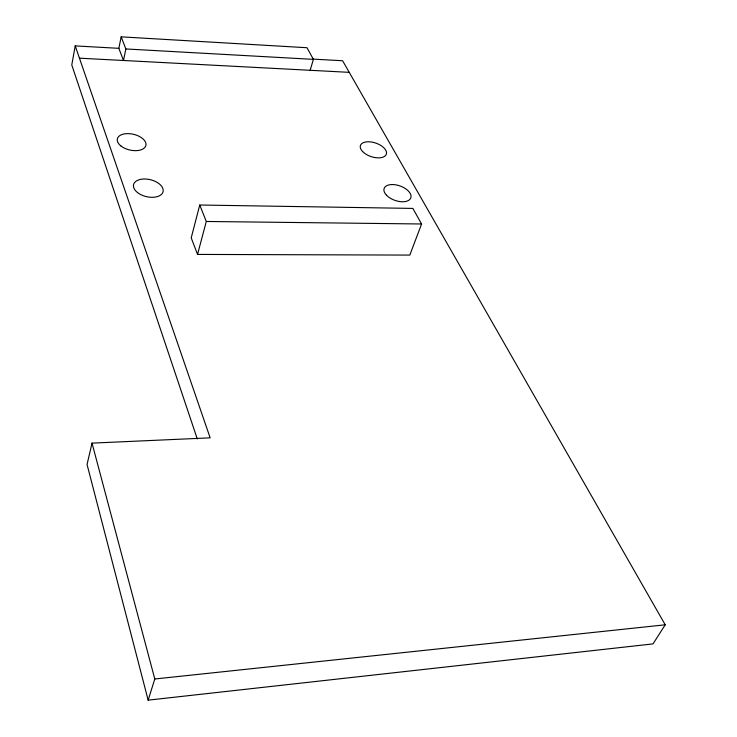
<?xml version="1.0" encoding="UTF-8"?>
<svg xmlns="http://www.w3.org/2000/svg" width="737" height="737" viewBox="0 0 737 737"><rect width="100%" height="100%" fill="white"/><g stroke="black" fill="none" stroke-linecap="round" stroke-linejoin="round"><path stroke-width="1.11" d="M310.157 70.291L313.391 59.365L307.025 47.73L121.163 36.85L125.852 48.955L123.494 60.489L118.85 48.329L75.22 45.897L71.775 64.976L197.304 438.994M118.85 48.329L121.163 36.85M75.22 45.897L210.156 437.842L92.024 443.13L87.058 464.476L148.155 700.15L653.01 643.898L665.225 624.801L342.613 60.756L312.967 59.107M199.745 205.015L191.215 237.848L197.544 254.422L409.809 255.085L421.582 223.984L412.849 208.414L199.745 205.015L206.296 221.469L197.544 254.422M148.155 700.15L154.788 678.989L92.024 443.13M154.788 678.989L665.225 624.801M206.296 221.469L421.582 223.984M79.449 58.177L349.246 72.346M125.852 48.955L313.391 59.365M362.641 151.573A13.662 7.149 18.5 0 0 385.331 155.747A13.662 7.149 18.5 0 0 372.176 142.14A13.662 7.149 18.5 0 0 362.641 151.573M386.474 195.194A14.15 7.656 19.4 0 0 409.883 199.377A14.15 7.656 19.4 0 0 396.036 184.886A14.15 7.656 19.4 0 0 386.474 195.194M121.061 146.073A14.648 8.079 12.9 0 0 145.364 146.737A14.648 8.079 12.9 0 0 128.413 133.627A14.648 8.079 12.9 0 0 121.061 146.073M137.497 192.55A15.173 8.706 13.4 0 0 162.591 192.928A15.173 8.706 13.4 0 0 144.876 178.99A15.173 8.706 13.4 0 0 137.497 192.55"/></g></svg>
